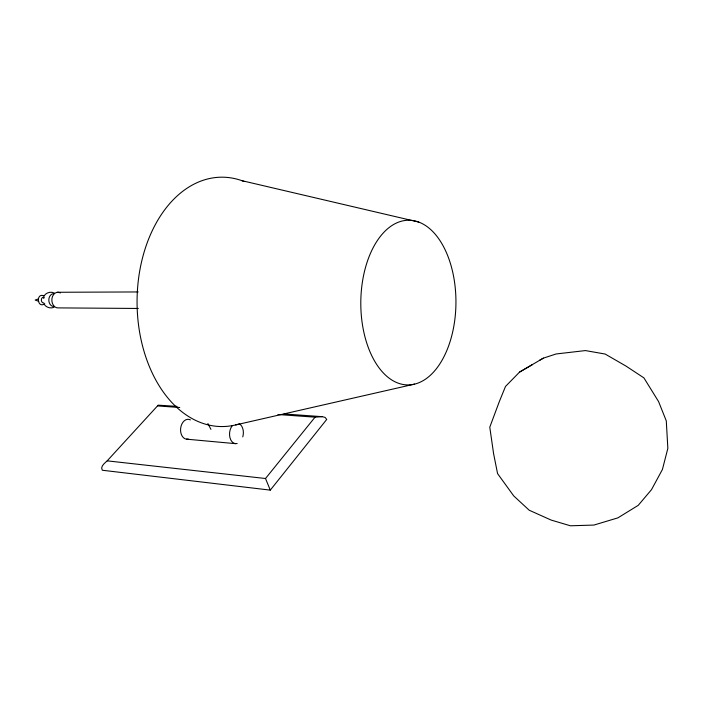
<?xml version="1.0" encoding="UTF-8"?>
<svg xmlns="http://www.w3.org/2000/svg" width="703" height="703" viewBox="0 0 703 703"><rect width="100%" height="100%" fill="white"/><g stroke="black" fill="none" stroke-linecap="round" stroke-linejoin="round"><path stroke-width="1.05" d="M284.03 413.962L322.229 416.668L325.058 417.38L326.728 419.427L270.295 490.123L102.304 470.245C99.914 466.599 104.791 463.049 107.181 460.852L158.193 405.165L177.059 406.387M43.99 296.051C45.994 292.597 50.765 291.209 54.307 293.054M107.181 460.852L265.514 478.506L315.049 417.169L322.229 416.668M543.384 358.135L519.57 372.08L505.501 386.448L499.358 401.51L489.78 427.169L493.594 453.69L497.575 473.611L513.717 495.905L529.21 510.229L551.17 520.079L570.414 525.791L593.947 525.062L617.902 517.865L638.227 505.343L651.514 489.64L662.411 469.507L667.85 448.356L666.286 420.877L658.588 401.598L643.904 377.88L626.03 366.105L605.151 354.048L585.423 350.577L556.117 353.969L543.384 358.135L539.465 360.349M44.764 303.793C37.101 308.995 35.695 292.263 44.104 295.884M519.57 372.08L532.364 364.629M38.199 298.968L35.15 300.058L38.744 301.332M54.026 307.29C50.502 308.828 46.029 307.439 44.061 304.118M235.681 424.92L414.612 384.102M57.303 292.272L138.175 291.947M138.324 308.459L58.577 307.896A7.856 6.081 89.3 0 1 51.908 298.819A7.856 6.081 89.3 0 1 60.405 292.949M157.911 405.947L179.74 407.503M277.949 414.524L315.049 417.169M186.471 439.155L235.373 443.646M241.911 180.671L418.777 222.086A82.339 47.567 -89.6 0 1 443.338 357.915A82.339 47.567 -89.6 0 1 362.941 327.651A82.339 47.567 -89.6 0 1 418.777 222.086M270.295 490.123L265.514 478.506M207.886 423.558L210.935 429.357M43.885 302.975A2.926 2.294 89.2 0 1 41.354 299.97A2.926 2.294 89.2 0 1 43.999 297.176M54.342 306.482A6.432 4.991 89.3 0 1 48.832 300.717A6.432 4.991 89.3 0 1 53.287 293.678M43.665 298.467A3.893 3.04 89.3 0 1 44.087 297.597M188.29 439.041A9.974 6.951 -84.5 0 1 180.645 428.347A9.974 6.951 -84.5 0 1 190.434 419.919M239.328 423.786A10.29 6.889 -84.8 0 1 242.772 436.906M237.183 443.514A10.29 6.889 -84.8 0 1 229.978 437.749A10.29 6.889 -84.8 0 1 232.429 425.508M238.748 424.094A124.686 84.905 90 0 1 137.103 297.984A124.686 84.905 90 0 1 243.827 181.392"/></g></svg>
